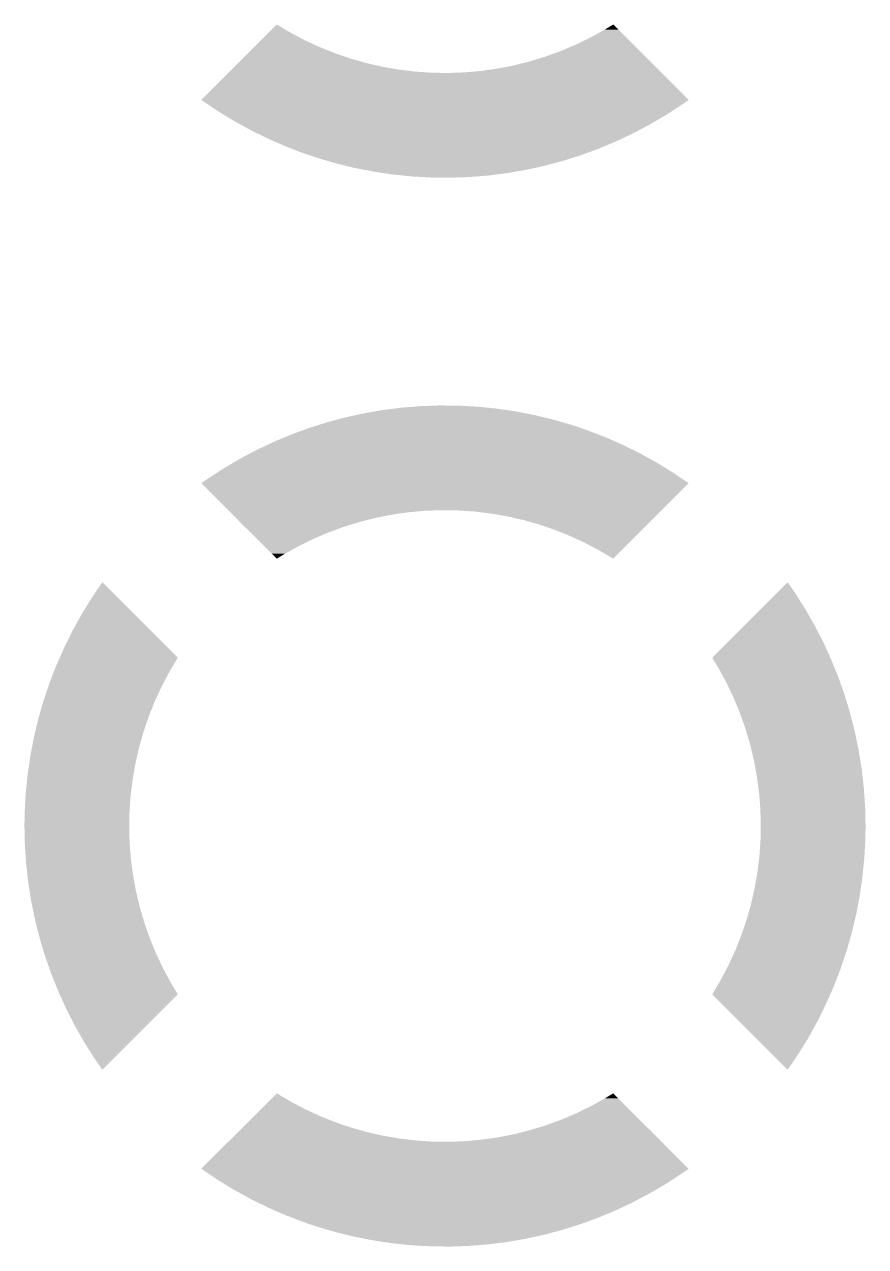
# Model space of a CAD drawing. Extents: x 295 to 953, y 10 to 290.
# Drawn here: x 662.92 to 664.919, y 120.134 to 123.038 of the extents above; entities that cross this region are included whole.
import ezdxf

# ---------------------------------------------------------------- set-up
doc = ezdxf.new("R2010")
doc.units = 0
doc.header["$LTSCALE"] = 5
doc.header["$MEASUREMENT"] = 0
doc.layers.get('0').update_dxf_attribs({"linetype": 'CONTINUOUS', "lineweight": 25})

msp = doc.modelspace()

# ---------------------------------------------------------------- linework, layer by layer
for points in [[(663.4999, 123.0182), (663.5198, 123.0381), (663.5534, 123.0182), (663.5198, 123.0381)], [(664.2655, 123.0071), (664.2997, 123.026), (664.3506, 123.0071), (664.3317, 123.026)], [(664.2997, 123.026), (664.3196, 123.0381), (664.3317, 123.026), (664.3196, 123.0381)], [(663.4654, 122.9837), (663.4817, 123), (663.6234, 122.9837), (663.5879, 123)], [(663.4817, 123), (663.4999, 123.0182), (663.5879, 123), (663.5534, 123.0182)], [(664.2304, 122.99), (664.2655, 123.0071), (664.3677, 122.99), (664.3506, 123.0071)], [(663.4383, 122.9566), (663.4509, 122.9692), (663.6967, 122.9566), (663.6597, 122.9692)], [(663.4509, 122.9692), (663.4654, 122.9837), (663.6597, 122.9692), (663.6234, 122.9837)], [(664.1577, 122.9615), (664.1944, 122.9748), (664.3962, 122.9615), (664.3829, 122.9748)], [(664.1944, 122.9748), (664.2304, 122.99), (664.3829, 122.9748), (664.3677, 122.99)], [(663.4124, 122.9307), (663.419, 122.9373), (663.8108, 122.9307), (663.7723, 122.9373)], [(663.419, 122.9373), (663.4277, 122.946), (663.7723, 122.9373), (663.7342, 122.946)], [(663.4277, 122.946), (663.4383, 122.9566), (663.7342, 122.946), (663.6967, 122.9566)], [(664.0441, 122.9331), (664.0825, 122.9406), (664.4246, 122.9331), (664.4171, 122.9406)], [(664.0825, 122.9406), (664.1204, 122.9501), (664.4171, 122.9406), (664.4077, 122.9501)], [(664.1204, 122.9501), (664.1577, 122.9615), (664.4077, 122.9501), (664.3962, 122.9615)], [(663.3404, 122.8588), (663.4044, 122.9228), (664.4989, 122.8588), (664.4349, 122.9228)], [(663.4044, 122.9228), (663.4051, 122.9234), (663.9276, 122.9228), (663.8885, 122.9234)], [(663.4051, 122.9234), (663.4077, 122.926), (663.8885, 122.9234), (663.8496, 122.926)], [(663.4077, 122.926), (663.4124, 122.9307), (663.8496, 122.926), (663.8108, 122.9307)], [(663.9276, 122.9228), (663.9666, 122.9242), (664.4349, 122.9228), (664.4335, 122.9242)], [(663.9666, 122.9242), (664.0055, 122.9277), (664.4335, 122.9242), (664.4301, 122.9277)], [(664.0055, 122.9277), (664.0441, 122.9331), (664.4301, 122.9277), (664.4246, 122.9331)], [(663.3564, 122.848), (663.3404, 122.8588), (664.4834, 122.848), (664.4989, 122.8588)], [(663.3778, 122.8335), (663.3564, 122.848), (664.4612, 122.8335), (664.4834, 122.848)], [(663.3942, 122.8234), (663.3778, 122.8335), (664.4457, 122.8234), (664.4612, 122.8335)], [(663.4162, 122.8099), (663.3942, 122.8234), (664.4227, 122.8099), (664.4457, 122.8234)], [(663.4331, 122.8006), (663.4162, 122.8099), (664.4068, 122.8006), (664.4227, 122.8099)], [(663.4556, 122.7881), (663.4331, 122.8006), (664.3833, 122.7881), (664.4068, 122.8006)], [(663.473, 122.7795), (663.4556, 122.7881), (664.367, 122.7795), (664.3833, 122.7881)], [(663.496, 122.7681), (663.473, 122.7795), (664.3429, 122.7681), (664.367, 122.7795)], [(663.5138, 122.7602), (663.496, 122.7681), (664.3263, 122.7602), (664.3429, 122.7681)], [(663.5372, 122.7499), (663.5138, 122.7602), (664.3016, 122.7499), (664.3263, 122.7602)], [(663.5554, 122.7428), (663.5372, 122.7499), (664.2847, 122.7428), (664.3016, 122.7499)], [(663.5792, 122.7336), (663.5554, 122.7428), (664.2595, 122.7336), (664.2847, 122.7428)], [(663.5978, 122.7273), (663.5792, 122.7336), (664.2424, 122.7273), (664.2595, 122.7336)], [(663.6219, 122.7192), (663.5978, 122.7273), (664.2167, 122.7192), (664.2424, 122.7273)], [(663.6409, 122.7137), (663.6219, 122.7192), (664.1994, 122.7137), (664.2167, 122.7192)], [(663.6652, 122.7068), (663.6409, 122.7137), (664.1732, 122.7068), (664.1994, 122.7137)], [(663.6846, 122.7021), (663.6652, 122.7068), (664.1559, 122.7021), (664.1732, 122.7068)], [(663.709, 122.6963), (663.6846, 122.7021), (664.1292, 122.6963), (664.1559, 122.7021)], [(663.7289, 122.6925), (663.709, 122.6963), (664.1118, 122.6925), (664.1292, 122.6963)], [(663.7533, 122.6878), (663.7289, 122.6925), (664.0846, 122.6878), (664.1118, 122.6925)], [(663.7737, 122.6848), (663.7533, 122.6878), (664.0674, 122.6848), (664.0846, 122.6878)], [(663.7979, 122.6813), (663.7737, 122.6848), (664.0395, 122.6813), (664.0674, 122.6848)], [(663.8191, 122.6791), (663.7979, 122.6813), (664.0227, 122.6791), (664.0395, 122.6813)], [(663.8427, 122.6768), (663.8191, 122.6791), (663.9936, 122.6768), (664.0227, 122.6791)], [(663.8661, 122.6755), (663.8427, 122.6768), (663.9778, 122.6755), (663.9936, 122.6768)], [(663.8877, 122.6743), (663.8661, 122.6755), (663.9447, 122.6743), (663.9778, 122.6755)], [(663.9328, 122.6739), (663.8877, 122.6743), (663.9328, 122.6739), (663.9447, 122.6743)], [(663.7719, 122.1218), (663.7999, 122.1253), (664.0657, 122.1218), (664.0415, 122.1253)], [(663.7999, 122.1253), (663.8167, 122.1275), (664.0415, 122.1253), (664.0203, 122.1275)], [(663.8167, 122.1275), (663.8458, 122.1298), (664.0203, 122.1275), (663.9967, 122.1298)], [(663.8458, 122.1298), (663.8616, 122.1311), (663.9967, 122.1298), (663.9733, 122.1311)], [(663.8616, 122.1311), (663.8947, 122.1323), (663.9733, 122.1311), (663.9517, 122.1323)], [(663.8947, 122.1323), (663.9066, 122.1327), (663.9517, 122.1323), (663.9066, 122.1327)], [(663.64, 122.0929), (663.6662, 122.0999), (664.1985, 122.0929), (664.1742, 122.0999)], [(663.6662, 122.0999), (663.6835, 122.1045), (664.1742, 122.0999), (664.1548, 122.1045)], [(663.6835, 122.1045), (663.7102, 122.1103), (664.1548, 122.1045), (664.1303, 122.1103)], [(663.7102, 122.1103), (663.7275, 122.1141), (664.1303, 122.1103), (664.1105, 122.1141)], [(663.7275, 122.1141), (663.7547, 122.1188), (664.1105, 122.1141), (664.0861, 122.1188)], [(663.7547, 122.1188), (663.7719, 122.1218), (664.0861, 122.1188), (664.0657, 122.1218)], [(663.5547, 122.0638), (663.5799, 122.073), (664.284, 122.0638), (664.2602, 122.073)], [(663.5799, 122.073), (663.597, 122.0793), (664.2602, 122.073), (664.2416, 122.0793)], [(663.597, 122.0793), (663.6227, 122.0874), (664.2416, 122.0793), (664.2175, 122.0874)], [(663.6227, 122.0874), (663.64, 122.0929), (664.2175, 122.0874), (664.1985, 122.0929)], [(663.4724, 122.0271), (663.4965, 122.0385), (664.3664, 122.0271), (664.3434, 122.0385)], [(663.4965, 122.0385), (663.5131, 122.0464), (664.3434, 122.0385), (664.3256, 122.0464)], [(663.5131, 122.0464), (663.5378, 122.0567), (664.3256, 122.0464), (664.3022, 122.0567)], [(663.5378, 122.0567), (663.5547, 122.0638), (664.3022, 122.0567), (664.284, 122.0638)], [(663.4326, 122.006), (663.4561, 122.0185), (664.4063, 122.006), (664.3838, 122.0185)], [(663.4561, 122.0185), (663.4724, 122.0271), (664.3838, 122.0185), (664.3664, 122.0271)], [(663.3782, 121.9731), (663.3937, 121.9832), (664.4616, 121.9731), (664.4452, 121.9832)], [(663.3937, 121.9832), (663.4166, 121.9967), (664.4452, 121.9832), (664.4232, 121.9967)], [(663.4166, 121.9967), (663.4326, 122.006), (664.4232, 121.9967), (664.4063, 122.006)], [(663.3405, 121.9478), (663.3559, 121.9586), (664.4989, 121.9478), (664.483, 121.9586)], [(663.3559, 121.9586), (663.3782, 121.9731), (664.483, 121.9586), (664.4616, 121.9731)], [(663.4045, 121.8838), (663.3405, 121.9478), (664.4349, 121.8838), (664.4989, 121.9478)], [(663.4059, 121.8824), (663.4045, 121.8838), (663.8728, 121.8824), (663.9118, 121.8838)], [(663.4093, 121.879), (663.4059, 121.8824), (663.8339, 121.879), (663.8728, 121.8824)], [(663.4148, 121.8735), (663.4093, 121.879), (663.7952, 121.8735), (663.8339, 121.879)], [(663.4223, 121.866), (663.4148, 121.8735), (663.7569, 121.866), (663.7952, 121.8735)], [(663.4317, 121.8565), (663.4223, 121.866), (663.719, 121.8565), (663.7569, 121.866)], [(663.9509, 121.8832), (663.9118, 121.8838), (664.4343, 121.8832), (664.4349, 121.8838)], [(663.9898, 121.8806), (663.9509, 121.8832), (664.4317, 121.8806), (664.4343, 121.8832)], [(664.0286, 121.8759), (663.9898, 121.8806), (664.427, 121.8759), (664.4317, 121.8806)], [(664.0671, 121.8693), (664.0286, 121.8759), (664.4204, 121.8693), (664.427, 121.8759)], [(664.1052, 121.8606), (664.0671, 121.8693), (664.4117, 121.8606), (664.4204, 121.8693)], [(663.4431, 121.8451), (663.4317, 121.8565), (663.6817, 121.8451), (663.719, 121.8565)], [(663.4565, 121.8318), (663.4431, 121.8451), (663.645, 121.8318), (663.6817, 121.8451)], [(664.1427, 121.85), (664.1052, 121.8606), (664.4011, 121.85), (664.4117, 121.8606)], [(664.1797, 121.8374), (664.1427, 121.85), (664.3885, 121.8374), (664.4011, 121.85)], [(664.216, 121.8229), (664.1797, 121.8374), (664.374, 121.8229), (664.3885, 121.8374)], [(663.4717, 121.8166), (663.4565, 121.8318), (663.609, 121.8166), (663.645, 121.8318)], [(663.4888, 121.7995), (663.4717, 121.8166), (663.5739, 121.7995), (663.609, 121.8166)], [(664.2514, 121.8066), (664.216, 121.8229), (664.3577, 121.8066), (664.374, 121.8229)], [(664.286, 121.7884), (664.2514, 121.8066), (664.3395, 121.7884), (664.3577, 121.8066)], [(663.5077, 121.7806), (663.4888, 121.7995), (663.5397, 121.7806), (663.5739, 121.7995)], [(663.5198, 121.7685), (663.5077, 121.7806), (663.5198, 121.7685), (663.5397, 121.7806)], [(664.3196, 121.7685), (664.286, 121.7884), (664.3196, 121.7685), (664.3395, 121.7884)], [(663.0799, 121.6752), (663.1052, 121.7125), (663.1425, 121.6752), (663.1052, 121.7125)], [(664.7079, 121.6862), (664.7342, 121.7125), (664.7523, 121.6862), (664.7342, 121.7125)], [(663.0563, 121.6368), (663.0799, 121.6752), (663.1809, 121.6368), (663.1425, 121.6752)], [(664.6698, 121.6481), (664.7079, 121.6862), (664.7764, 121.6481), (664.7523, 121.6862)], [(663.0345, 121.5974), (663.0563, 121.6368), (663.2203, 121.5974), (663.1809, 121.6368)], [(664.6306, 121.609), (664.6698, 121.6481), (664.7987, 121.609), (664.7764, 121.6481)], [(664.5905, 121.5689), (664.6306, 121.609), (664.8193, 121.5689), (664.7987, 121.609)], [(663.0145, 121.557), (663.0345, 121.5974), (663.2607, 121.557), (663.2203, 121.5974)], [(663.004, 121.5332), (663.0145, 121.557), (663.2845, 121.5332), (663.2607, 121.557)], [(664.5549, 121.5332), (664.5905, 121.5689), (664.8356, 121.5332), (664.8193, 121.5689)], [(662.99, 121.4996), (662.9963, 121.5158), (663.2646, 121.4996), (663.2742, 121.5158)], [(662.9963, 121.5158), (663.004, 121.5332), (663.2742, 121.5158), (663.2845, 121.5332)], [(664.5581, 121.5279), (664.5549, 121.5332), (664.838, 121.5279), (664.8356, 121.5332)], [(664.5709, 121.5065), (664.5581, 121.5279), (664.8466, 121.5065), (664.838, 121.5279)], [(662.98, 121.4738), (662.99, 121.4996), (663.251, 121.4738), (663.2646, 121.4996)], [(664.5819, 121.4861), (664.5709, 121.5065), (664.8549, 121.4861), (664.8466, 121.5065)], [(664.5895, 121.4721), (664.5819, 121.4861), (664.8598, 121.4721), (664.8549, 121.4861)], [(662.9656, 121.4311), (662.977, 121.465), (663.2308, 121.4311), (663.2464, 121.465)], [(662.977, 121.465), (662.98, 121.4738), (663.2464, 121.465), (663.251, 121.4738)], [(664.603, 121.4436), (664.5895, 121.4721), (664.8698, 121.4436), (664.8598, 121.4721)], [(662.9547, 121.3933), (662.9652, 121.4296), (663.2156, 121.3933), (663.2301, 121.4296)], [(662.9652, 121.4296), (662.9656, 121.4311), (663.2301, 121.4296), (663.2308, 121.4311)], [(664.6062, 121.4368), (664.603, 121.4436), (664.8719, 121.4368), (664.8698, 121.4436)], [(664.621, 121.4007), (664.6062, 121.4368), (664.8828, 121.4007), (664.8719, 121.4368)], [(664.6211, 121.4004), (664.621, 121.4007), (664.8828, 121.4004), (664.8828, 121.4007)], [(664.634, 121.3638), (664.6211, 121.4004), (664.8921, 121.3638), (664.8828, 121.4004)], [(662.9456, 121.3563), (662.9531, 121.3878), (663.203, 121.3563), (663.2137, 121.3878)], [(662.9531, 121.3878), (662.9547, 121.3933), (663.2137, 121.3878), (663.2156, 121.3933)], [(662.9378, 121.3188), (662.9427, 121.344), (663.1924, 121.3188), (663.1995, 121.344)], [(662.9427, 121.344), (662.9456, 121.3563), (663.1995, 121.344), (663.203, 121.3563)], [(664.6361, 121.3567), (664.634, 121.3638), (664.8939, 121.3567), (664.8921, 121.3638)], [(664.645, 121.3264), (664.6361, 121.3567), (664.9001, 121.3264), (664.8939, 121.3567)], [(662.9342, 121.2997), (662.9378, 121.3188), (663.1881, 121.2997), (663.1924, 121.3188)], [(664.6483, 121.3126), (664.645, 121.3264), (664.903, 121.3126), (664.9001, 121.3264)], [(664.6541, 121.2884), (664.6483, 121.3126), (664.9068, 121.2884), (664.903, 121.3126)], [(662.9314, 121.2807), (662.9342, 121.2997), (663.1837, 121.2807), (663.1881, 121.2997)], [(664.6578, 121.2681), (664.6541, 121.2884), (664.9101, 121.2681), (664.9068, 121.2884)], [(662.9264, 121.2422), (662.9277, 121.2551), (663.1771, 121.2422), (663.1793, 121.2551)], [(662.9277, 121.2551), (662.9314, 121.2807), (663.1793, 121.2551), (663.1837, 121.2807)], [(664.6611, 121.25), (664.6578, 121.2681), (664.9121, 121.25), (664.9101, 121.2681)], [(662.9232, 121.2103), (662.9264, 121.2422), (663.1732, 121.2103), (663.1771, 121.2422)], [(664.6646, 121.2233), (664.6611, 121.25), (664.9151, 121.2233), (664.9121, 121.25)], [(664.6662, 121.2113), (664.6646, 121.2233), (664.9159, 121.2113), (664.9151, 121.2233)], [(662.9207, 121.1653), (662.9228, 121.2034), (663.1698, 121.1653), (663.1724, 121.2034)], [(662.9228, 121.2034), (662.9232, 121.2103), (663.1724, 121.2034), (663.1732, 121.2103)], [(664.6688, 121.1784), (664.6662, 121.2113), (664.9182, 121.1784), (664.9159, 121.2113)], [(662.9207, 121.1645), (662.9207, 121.1653), (663.1698, 121.1645), (663.1698, 121.1653)], [(664.6692, 121.1723), (664.6688, 121.1784), (664.9183, 121.1723), (664.9182, 121.1784)], [(664.6703, 121.1333), (664.6692, 121.1723), (664.9192, 121.1333), (664.9183, 121.1723)], [(662.9202, 121.1333), (662.9207, 121.1645), (663.1691, 121.1333), (663.1698, 121.1645)], [(662.9211, 121.0943), (662.9202, 121.1333), (663.1701, 121.0943), (663.1691, 121.1333)], [(664.6696, 121.1021), (664.6703, 121.1333), (664.9187, 121.1021), (664.9192, 121.1333)], [(662.9212, 121.0883), (662.9211, 121.0943), (663.1706, 121.0883), (663.1701, 121.0943)], [(662.9235, 121.0553), (662.9212, 121.0883), (663.1732, 121.0553), (663.1706, 121.0883)], [(664.667, 121.0632), (664.6696, 121.1013), (664.9166, 121.0632), (664.9187, 121.1013)], [(664.6696, 121.1013), (664.6696, 121.1021), (664.9187, 121.1013), (664.9187, 121.1021)], [(662.9243, 121.0433), (662.9235, 121.0553), (663.1748, 121.0433), (663.1732, 121.0553)], [(664.6623, 121.0244), (664.6662, 121.0563), (664.913, 121.0244), (664.9162, 121.0563)], [(664.6662, 121.0563), (664.667, 121.0632), (664.9162, 121.0563), (664.9166, 121.0632)], [(662.9273, 121.0166), (662.9243, 121.0433), (663.1783, 121.0166), (663.1748, 121.0433)], [(664.6601, 121.0115), (664.6623, 121.0244), (664.9117, 121.0115), (664.913, 121.0244)], [(662.9293, 120.9985), (662.9273, 121.0166), (663.1816, 120.9985), (663.1783, 121.0166)], [(662.9326, 120.9782), (662.9293, 120.9985), (663.1853, 120.9782), (663.1816, 120.9985)], [(664.6556, 120.9859), (664.6601, 121.0115), (664.908, 120.9859), (664.9117, 121.0115)], [(662.9364, 120.954), (662.9326, 120.9782), (663.1911, 120.954), (663.1853, 120.9782)], [(664.647, 120.9478), (664.6513, 120.9669), (664.9016, 120.9478), (664.9052, 120.9669)], [(664.6513, 120.9669), (664.6556, 120.9859), (664.9052, 120.9669), (664.908, 120.9859)], [(662.9393, 120.9402), (662.9364, 120.954), (663.1944, 120.9402), (663.1911, 120.954)], [(662.9455, 120.9099), (662.9393, 120.9402), (663.2033, 120.9099), (663.1944, 120.9402)], [(664.6399, 120.9226), (664.647, 120.9478), (664.8967, 120.9226), (664.9016, 120.9478)], [(662.9473, 120.9028), (662.9455, 120.9099), (663.2054, 120.9028), (663.2033, 120.9099)], [(664.6257, 120.8788), (664.6364, 120.9103), (664.8862, 120.8788), (664.8938, 120.9103)], [(664.6364, 120.9103), (664.6399, 120.9226), (664.8938, 120.9103), (664.8967, 120.9226)], [(662.9566, 120.8662), (662.9473, 120.9028), (663.2183, 120.8662), (663.2054, 120.9028)], [(664.6238, 120.8733), (664.6257, 120.8788), (664.8847, 120.8733), (664.8862, 120.8788)], [(662.9566, 120.8659), (662.9566, 120.8662), (663.2184, 120.8659), (663.2183, 120.8662)], [(662.9675, 120.8298), (662.9566, 120.8659), (663.2332, 120.8298), (663.2184, 120.8659)], [(664.6093, 120.837), (664.6238, 120.8733), (664.8742, 120.837), (664.8847, 120.8733)], [(662.9696, 120.823), (662.9675, 120.8298), (663.2364, 120.823), (663.2332, 120.8298)], [(662.9796, 120.7945), (662.9696, 120.823), (663.2499, 120.7945), (663.2364, 120.823)], [(664.593, 120.8016), (664.6086, 120.8355), (664.8623, 120.8016), (664.8738, 120.8355)], [(664.6086, 120.8355), (664.6093, 120.837), (664.8738, 120.8355), (664.8742, 120.837)], [(662.9845, 120.7805), (662.9796, 120.7945), (663.2575, 120.7805), (663.2499, 120.7945)], [(664.5748, 120.767), (664.5884, 120.7928), (664.8494, 120.767), (664.8594, 120.7928)], [(664.5884, 120.7928), (664.593, 120.8016), (664.8594, 120.7928), (664.8623, 120.8016)], [(662.9928, 120.7601), (662.9845, 120.7805), (663.2685, 120.7601), (663.2575, 120.7805)], [(663.0014, 120.7387), (662.9928, 120.7601), (663.2813, 120.7387), (663.2685, 120.7601)], [(664.5652, 120.7508), (664.5748, 120.767), (664.8431, 120.7508), (664.8494, 120.767)], [(663.0038, 120.7334), (663.0014, 120.7387), (663.2845, 120.7334), (663.2813, 120.7387)], [(663.0201, 120.6977), (663.0038, 120.7334), (663.2489, 120.6977), (663.2845, 120.7334)], [(664.5549, 120.7334), (664.5652, 120.7508), (664.8354, 120.7334), (664.8431, 120.7508)], [(664.5787, 120.7096), (664.5549, 120.7334), (664.8249, 120.7096), (664.8354, 120.7334)], [(664.6191, 120.6692), (664.5787, 120.7096), (664.8049, 120.6692), (664.8249, 120.7096)], [(663.0406, 120.6576), (663.0201, 120.6977), (663.2088, 120.6576), (663.2489, 120.6977)], [(663.063, 120.6185), (663.0406, 120.6576), (663.1696, 120.6185), (663.2088, 120.6576)], [(664.6585, 120.6298), (664.6191, 120.6692), (664.7831, 120.6298), (664.8049, 120.6692)], [(663.0871, 120.5804), (663.063, 120.6185), (663.1315, 120.5804), (663.1696, 120.6185)], [(664.6969, 120.5914), (664.6585, 120.6298), (664.7595, 120.5914), (664.7831, 120.6298)], [(664.7342, 120.5541), (664.6969, 120.5914), (664.7342, 120.5541), (664.7595, 120.5914)], [(663.1052, 120.5541), (663.0871, 120.5804), (663.1052, 120.5541), (663.1315, 120.5804)], [(663.4999, 120.4782), (663.5198, 120.4981), (663.5534, 120.4782), (663.5198, 120.4981)], [(664.2997, 120.486), (664.3196, 120.4981), (664.3317, 120.486), (664.3196, 120.4981)], [(663.4817, 120.46), (663.4999, 120.4782), (663.5879, 120.46), (663.5534, 120.4782)], [(664.2655, 120.4671), (664.2997, 120.486), (664.3506, 120.4671), (664.3317, 120.486)], [(663.4509, 120.4292), (663.4654, 120.4437), (663.6597, 120.4292), (663.6234, 120.4437)], [(663.4654, 120.4437), (663.4817, 120.46), (663.6234, 120.4437), (663.5879, 120.46)], [(664.1944, 120.4348), (664.2304, 120.45), (664.3829, 120.4348), (664.3677, 120.45)], [(664.2304, 120.45), (664.2655, 120.4671), (664.3677, 120.45), (664.3506, 120.4671)], [(663.4277, 120.406), (663.4383, 120.4166), (663.7342, 120.406), (663.6967, 120.4166)], [(663.4383, 120.4166), (663.4509, 120.4292), (663.6967, 120.4166), (663.6597, 120.4292)], [(664.0825, 120.4006), (664.1204, 120.4101), (664.4171, 120.4006), (664.4077, 120.4101)], [(664.1204, 120.4101), (664.1577, 120.4215), (664.4077, 120.4101), (664.3962, 120.4215)], [(664.1577, 120.4215), (664.1944, 120.4348), (664.3962, 120.4215), (664.3829, 120.4348)], [(663.3404, 120.3188), (663.4044, 120.3828), (664.4989, 120.3188), (664.4349, 120.3828)], [(663.4044, 120.3828), (663.4051, 120.3834), (663.9276, 120.3828), (663.8885, 120.3834)], [(663.4051, 120.3834), (663.4077, 120.386), (663.8885, 120.3834), (663.8496, 120.386)], [(663.4077, 120.386), (663.4124, 120.3907), (663.8496, 120.386), (663.8108, 120.3907)], [(663.4124, 120.3907), (663.419, 120.3973), (663.8108, 120.3907), (663.7723, 120.3973)], [(663.419, 120.3973), (663.4277, 120.406), (663.7723, 120.3973), (663.7342, 120.406)], [(663.9276, 120.3828), (663.9666, 120.3842), (664.4349, 120.3828), (664.4335, 120.3842)], [(663.9666, 120.3842), (664.0055, 120.3877), (664.4335, 120.3842), (664.4301, 120.3877)], [(664.0055, 120.3877), (664.0441, 120.3931), (664.4301, 120.3877), (664.4246, 120.3931)], [(664.0441, 120.3931), (664.0825, 120.4006), (664.4246, 120.3931), (664.4171, 120.4006)], [(663.3564, 120.308), (663.3404, 120.3188), (664.4834, 120.308), (664.4989, 120.3188)], [(663.3778, 120.2935), (663.3564, 120.308), (664.4612, 120.2935), (664.4834, 120.308)], [(663.3942, 120.2834), (663.3778, 120.2935), (664.4457, 120.2834), (664.4612, 120.2935)], [(663.4162, 120.2699), (663.3942, 120.2834), (664.4227, 120.2699), (664.4457, 120.2834)], [(663.4331, 120.2606), (663.4162, 120.2699), (664.4068, 120.2606), (664.4227, 120.2699)], [(663.4556, 120.2481), (663.4331, 120.2606), (664.3833, 120.2481), (664.4068, 120.2606)], [(663.473, 120.2395), (663.4556, 120.2481), (664.367, 120.2395), (664.3833, 120.2481)], [(663.496, 120.2281), (663.473, 120.2395), (664.3429, 120.2281), (664.367, 120.2395)], [(663.5138, 120.2202), (663.496, 120.2281), (664.3263, 120.2202), (664.3429, 120.2281)], [(663.5372, 120.2099), (663.5138, 120.2202), (664.3016, 120.2099), (664.3263, 120.2202)], [(663.5554, 120.2028), (663.5372, 120.2099), (664.2847, 120.2028), (664.3016, 120.2099)], [(663.5792, 120.1936), (663.5554, 120.2028), (664.2595, 120.1936), (664.2847, 120.2028)], [(663.5978, 120.1873), (663.5792, 120.1936), (664.2424, 120.1873), (664.2595, 120.1936)], [(663.6219, 120.1792), (663.5978, 120.1873), (664.2167, 120.1792), (664.2424, 120.1873)], [(663.6409, 120.1737), (663.6219, 120.1792), (664.1994, 120.1737), (664.2167, 120.1792)], [(663.6652, 120.1668), (663.6409, 120.1737), (664.1732, 120.1668), (664.1994, 120.1737)], [(663.6846, 120.1621), (663.6652, 120.1668), (664.1559, 120.1621), (664.1732, 120.1668)], [(663.709, 120.1563), (663.6846, 120.1621), (664.1292, 120.1563), (664.1559, 120.1621)], [(663.7289, 120.1525), (663.709, 120.1563), (664.1118, 120.1525), (664.1292, 120.1563)], [(663.7533, 120.1478), (663.7289, 120.1525), (664.0846, 120.1478), (664.1118, 120.1525)], [(663.7737, 120.1448), (663.7533, 120.1478), (664.0674, 120.1448), (664.0846, 120.1478)], [(663.7979, 120.1413), (663.7737, 120.1448), (664.0395, 120.1413), (664.0674, 120.1448)], [(663.8191, 120.1391), (663.7979, 120.1413), (664.0227, 120.1391), (664.0395, 120.1413)], [(663.8427, 120.1368), (663.8191, 120.1391), (663.9936, 120.1368), (664.0227, 120.1391)], [(663.8661, 120.1355), (663.8427, 120.1368), (663.9778, 120.1355), (663.9936, 120.1368)], [(663.8877, 120.1343), (663.8661, 120.1355), (663.9447, 120.1343), (663.9778, 120.1355)], [(663.9328, 120.1339), (663.8877, 120.1343), (663.9328, 120.1339), (663.9447, 120.1343)]]:
    msp.add_solid(points)

doc.saveas('drawing.dxf')
